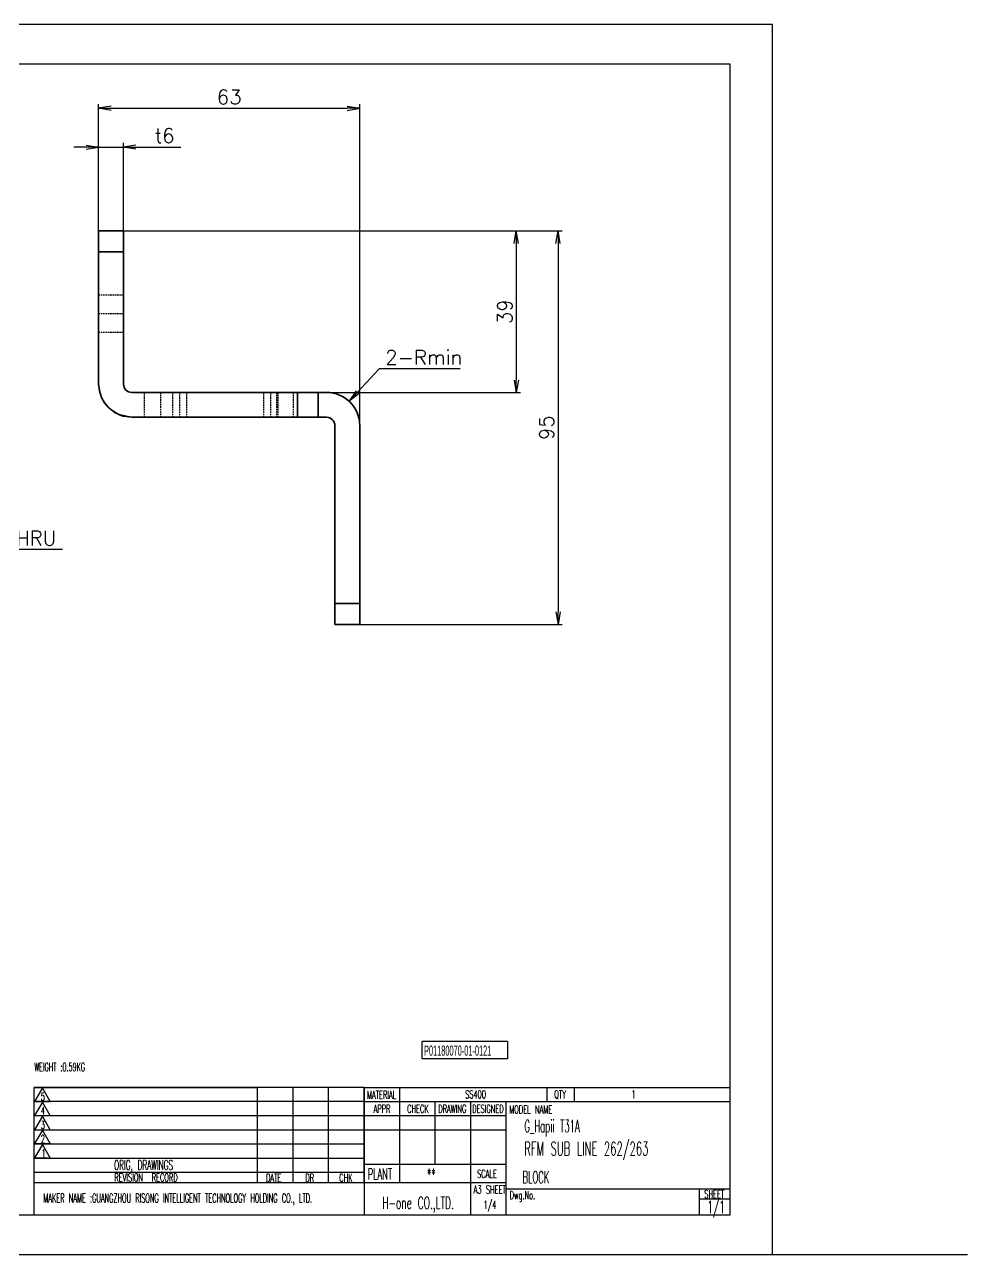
# Model space of a CAD drawing. Header units: inches. Extents: x 172 to 639, y 12 to 535.
# Drawn here: x 411.1 to 638.6, y 11.8 to 308.8 of the extents above; entities that cross this region are included whole.
import ezdxf

# ---------------------------------------------------------------- set-up
doc = ezdxf.new("R2010")
doc.units = ezdxf.units.IN
doc.header["$MEASUREMENT"] = 0
doc.linetypes.add('HIDDEN-HOKUTO', pattern=[3.8, 2.5, -1.3])
doc.layers.add('AM_HID', color=1, linetype='HIDDEN-HOKUTO', lineweight=25)
doc.layers.add('title_frame', color=7, linetype='Continuous')
doc.layers.add('word_dim', color=253, linetype='Continuous')
doc.styles.add('MX_NOTE_STANDARD', font='txt.shx', dxfattribs={"bigfont": 'bigfont.shx'})
doc.styles.get("Standard").update_dxf_attribs({"font": 'txt', "bigfont": 'gbcbig.shx'})
doc.dimstyles.new('STANDARD 1-1', dxfattribs={"dimtxt": 3.5, "dimasz": 3, "dimexe": 1, "dimexo": 0, "dimgap": 1, "dimtad": 3, "dimdsep": 46, "dimtxsty": 'Standard', "dimblk1": 'OPEN', "dimblk2": 'OPEN', "dimsah": 1, "dimcen": 0, "dimclrt": 3, "dimazin": 2, "dimtfac": 1, "dimtmove": 0, "dimatfit": 3, "dimldrblk": 'OPEN', "dimfxl": 0, "dimtolj": 1, "dimtzin": 0, "dimarcsym": 0})
doc.dimstyles.new('STANDARD 1-1$3', dxfattribs={"dimtxt": 3.5, "dimasz": 3, "dimexe": 1, "dimexo": 0, "dimgap": 1, "dimtad": 3, "dimtoh": 1, "dimdsep": 46, "dimtxsty": 'Standard', "dimblk1": 'OPEN', "dimblk2": 'OPEN', "dimsah": 1, "dimcen": 0, "dimclrt": 3, "dimazin": 2, "dimtfac": 1, "dimtofl": 0, "dimtmove": 0, "dimatfit": 3, "dimldrblk": 'OPEN', "dimfxl": 0, "dimtolj": 1, "dimtzin": 0, "dimarcsym": 0})
doc.dimstyles.new('STANDARD 1-1$4', dxfattribs={"dimtxt": 3.5, "dimasz": 3, "dimexe": 1, "dimexo": 0, "dimgap": 1, "dimtad": 3, "dimtoh": 1, "dimdsep": 46, "dimtxsty": 'Standard', "dimblk1": 'OPEN', "dimblk2": 'OPEN', "dimsah": 1, "dimcen": 0, "dimclrt": 3, "dimazin": 2, "dimtfac": 1, "dimtofl": 0, "dimtmove": 0, "dimatfit": 3, "dimldrblk": 'OPEN', "dimfxl": 0, "dimtolj": 1, "dimtzin": 0, "dimarcsym": 0})

# ---------------------------------------------------------------- blocks, each defined once
blk = doc.blocks.new('_Open')
at = {"color": 0, "lineweight": -2}
for p, q in [((-1, 0.1666666666666667), (0, 0)), ((-1, -0.1666666666666667), (0, 0)), ((0, 0), (-1, 0))]:
    blk.add_line(p, q, dxfattribs=at)
blk = doc.blocks.new('*D23')
at = {"layer": 'DEFPOINTS', "color": 0, "linetype": 'Continuous', "ltscale": 2, "transparency": 16777216}
for p in [(428.9691028541072, 258.9391683240079), (491.9691028541072, 163.9391683240079), (539.8190249309353, 163.9391683240079)]:
    blk.add_point(p, dxfattribs=at)
at = {"layer": 'word_dim', "color": 0, "linetype": 'Continuous', "lineweight": -2, "ltscale": 2, "transparency": 16777216}
for p, q in [((428.9691028541072, 258.9391683240079), (540.8190249309354, 258.9391683240079)), ((539.8190249309353, 255.9391683240079), (539.8190249309353, 166.9391683240079)), ((491.9691028541072, 163.9391683240079), (540.8190249309353, 163.9391683240079))]:
    blk.add_line(p, q, dxfattribs=at)
at = {"layer": 'word_dim', "color": 0, "linetype": 'Continuous', "lineweight": -2, "ltscale": 2, "transparency": 16777216, "xscale": 3, "yscale": 3, "zscale": 3}
for p, rotation in [((539.8190249309354, 258.9391683240079), 90), ((539.8190249309353, 163.9391683240079), 270)]:
    blk.add_blockref('_Open', p, dxfattribs=dict(at, rotation=rotation))
at = {"layer": 'word_dim', "color": 3, "linetype": 'Continuous', "ltscale": 2, "transparency": 16777216, "insert": (537.0690249309353, 211.439168324008), "char_height": 3.5, "attachment_point": 5, "rotation": 90}
blk.add_mtext('\\A1;95', dxfattribs=at)
blk = doc.blocks.new('*D24')
at = {"layer": 'DEFPOINTS', "color": 0, "linetype": 'Continuous', "ltscale": 2, "transparency": 16777216}
for p in [(491.9691028541072, 288.561520659323), (428.9691028541072, 258.9391683240079), (491.9691028541072, 206.0028397614748)]:
    blk.add_point(p, dxfattribs=at)
at = {"layer": 'word_dim', "color": 0, "linetype": 'Continuous', "lineweight": -2, "ltscale": 2, "transparency": 16777216}
for p, q in [((428.9691028541072, 258.9391683240079), (428.9691028541072, 289.561520659323)), ((431.9691028541072, 288.561520659323), (488.9691028541072, 288.561520659323)), ((491.9691028541072, 206.0028397614748), (491.9691028541072, 289.561520659323))]:
    blk.add_line(p, q, dxfattribs=at)
at = {"layer": 'word_dim', "color": 0, "linetype": 'Continuous', "lineweight": -2, "ltscale": 2, "transparency": 16777216, "xscale": 3, "yscale": 3, "zscale": 3, "rotation": 180}
blk.add_blockref('_Open', (428.9691028541072, 288.561520659323), dxfattribs=at)
at = {"layer": 'word_dim', "color": 0, "linetype": 'Continuous', "lineweight": -2, "ltscale": 2, "transparency": 16777216, "xscale": 3, "yscale": 3, "zscale": 3}
blk.add_blockref('_Open', (491.9691028541072, 288.561520659323), dxfattribs=at)
at = {"layer": 'word_dim', "color": 3, "linetype": 'Continuous', "ltscale": 2, "transparency": 16777216, "insert": (460.4691028541072, 291.311520659323), "char_height": 3.5, "attachment_point": 5}
blk.add_mtext('\\A1;63', dxfattribs=at)
blk = doc.blocks.new('*D25')
at = {"layer": 'DEFPOINTS', "color": 0, "linetype": 'Continuous', "ltscale": 2, "transparency": 16777216}
for p in [(434.9691028541072, 279.2026345399951), (428.9691028541072, 258.9391683240079), (434.9691028541072, 258.9391683240079)]:
    blk.add_point(p, dxfattribs=at)
at = {"layer": 'word_dim', "color": 0, "linetype": 'Continuous', "lineweight": -2, "ltscale": 2, "transparency": 16777216}
for p, q in [((425.9691028541072, 279.2026345399951), (422.9691028541072, 279.2026345399951)), ((428.9691028541072, 258.9391683240079), (428.9691028541072, 280.2026345399951)), ((428.9691028541072, 279.2026345399951), (434.9691028541072, 279.2026345399951)), ((434.9691028541072, 258.9391683240079), (434.9691028541072, 280.2026345399951)), ((437.9691028541072, 279.2026345399951), (448.8024361874405, 279.2026345399951))]:
    blk.add_line(p, q, dxfattribs=at)
at = {"layer": 'word_dim', "color": 0, "linetype": 'Continuous', "lineweight": -2, "ltscale": 2, "transparency": 16777216, "xscale": 3, "yscale": 3, "zscale": 3}
blk.add_blockref('_Open', (428.9691028541072, 279.2026345399951), dxfattribs=at)
at = {"layer": 'word_dim', "color": 0, "linetype": 'Continuous', "lineweight": -2, "ltscale": 2, "transparency": 16777216, "xscale": 3, "yscale": 3, "zscale": 3, "rotation": 180}
blk.add_blockref('_Open', (434.9691028541072, 279.2026345399951), dxfattribs=at)
at = {"layer": 'word_dim', "color": 3, "linetype": 'Continuous', "ltscale": 2, "transparency": 16777216, "insert": (444.8857695207739, 281.9526345399951), "char_height": 3.5, "attachment_point": 5}
blk.add_mtext('\\A1;t6', dxfattribs=at)
blk = doc.blocks.new('*D26')
at = {"layer": 'DEFPOINTS', "color": 0, "linetype": 'Continuous', "ltscale": 2, "transparency": 16777216}
for p in [(489.4027099664106, 217.8107876704154), (483.9691028541071, 211.9391683240234)]:
    blk.add_point(p, dxfattribs=at)
at = {"layer": 'word_dim', "color": 0, "linetype": 'Continuous', "lineweight": -2, "ltscale": 2, "transparency": 16777216}
for p, q in [((496.6723034169362, 225.6663953104782), (491.4403126335275, 220.0126449253158)), ((516.1723034169315, 225.6663953104782), (496.6723034169362, 225.6663953104782))]:
    blk.add_line(p, q, dxfattribs=at)
at = {"layer": 'word_dim', "color": 0, "linetype": 'Continuous', "lineweight": -2, "ltscale": 2, "transparency": 16777216, "xscale": 3, "yscale": 3, "zscale": 3, "rotation": 227.2187707893179}
blk.add_blockref('_Open', (489.4027099664106, 217.8107876704154), dxfattribs=at)
at = {"layer": 'word_dim', "color": 3, "linetype": 'Continuous', "ltscale": 2, "transparency": 16777216, "insert": (507.4223034169315, 228.4163953104782), "char_height": 3.5, "attachment_point": 5}
blk.add_mtext('\\A1;2-Rmin', dxfattribs=at)
blk = doc.blocks.new('*D27')
at = {"layer": 'DEFPOINTS', "color": 0, "linetype": 'Continuous', "ltscale": 2, "transparency": 16777216}
for p in [(434.9691028541072, 258.9391683240079), (448.4691028541072, 219.9391683240079), (529.7454705061625, 219.9391683240079)]:
    blk.add_point(p, dxfattribs=at)
at = {"layer": 'word_dim', "color": 0, "linetype": 'Continuous', "lineweight": -2, "ltscale": 2, "transparency": 16777216}
for p, q in [((434.9691028541072, 258.9391683240079), (530.7454705061626, 258.9391683240079)), ((529.7454705061625, 255.9391683240079), (529.7454705061625, 222.9391683240079)), ((448.4691028541072, 219.9391683240079), (530.7454705061625, 219.9391683240079))]:
    blk.add_line(p, q, dxfattribs=at)
at = {"layer": 'word_dim', "color": 0, "linetype": 'Continuous', "lineweight": -2, "ltscale": 2, "transparency": 16777216, "xscale": 3, "yscale": 3, "zscale": 3}
for p, rotation in [((529.7454705061626, 258.9391683240079), 90), ((529.7454705061625, 219.9391683240079), 270)]:
    blk.add_blockref('_Open', p, dxfattribs=dict(at, rotation=rotation))
at = {"layer": 'word_dim', "color": 3, "linetype": 'Continuous', "ltscale": 2, "transparency": 16777216, "insert": (526.9954705061625, 239.439168324008), "char_height": 3.5, "attachment_point": 5, "rotation": 90}
blk.add_mtext('\\A1;39', dxfattribs=at)
blk = doc.blocks.new('*D38')
at = {"layer": 'DEFPOINTS', "color": 0, "linetype": 'Continuous', "ltscale": 2, "transparency": 16777216}
for p in [(362.9501365960529, 243.3222845402335), (364.9880691121176, 234.556052107778)]:
    blk.add_point(p, dxfattribs=at)
at = {"layer": 'word_dim', "color": 0, "linetype": 'Continuous', "lineweight": -2, "ltscale": 2, "transparency": 16777216}
for p, q in [((377.2074915859399, 181.9938123125427), (365.6673799508064, 231.6339746302905)), ((420.2074915859407, 181.9938123125427), (377.2074915859399, 181.9938123125427))]:
    blk.add_line(p, q, dxfattribs=at)
at = {"layer": 'word_dim', "color": 0, "linetype": 'Continuous', "lineweight": -2, "ltscale": 2, "transparency": 16777216, "xscale": 3, "yscale": 3, "zscale": 3, "rotation": 103.0873901631286}
blk.add_blockref('_Open', (364.9880691121176, 234.556052107778), dxfattribs=at)
at = {"layer": 'word_dim', "color": 3, "linetype": 'Continuous', "ltscale": 2, "transparency": 16777216, "insert": (399.2074915859407, 184.7438123125427), "char_height": 3.5, "attachment_point": 5}
blk.add_mtext('\\A1;DR. 2-∅9 THRU', dxfattribs=at)

msp = doc.modelspace()

# ---------------------------------------------------------------- linework, layer by layer
at = {"color": 7, "lineweight": 35, "ltscale": 0.125}
for p, q in [((428.9691028541072, 253.9391683240079), (428.9691028541072, 258.9391683240079)), ((434.9691028541072, 258.9391683240079), (434.9691028541072, 253.9391683240079)), ((483.9691028540926, 213.9391683240079), (480.9691028541072, 213.9391683240079)), ((485.9691028541072, 163.9391683240079), (485.9691028541072, 168.9391683240079)), ((491.9691028541072, 168.9391683240079), (491.9691028541072, 163.9391683240079))]:
    msp.add_line(p, q, dxfattribs=at)
at = {"color": 7, "lineweight": 35, "ltscale": 0.15}
for p, q in [((428.9691028541072, 258.9391683240079), (434.9691028541072, 258.9391683240079)), ((434.9691028541072, 253.9391683240079), (428.9691028541072, 253.9391683240079)), ((476.9691028541072, 219.9391683240079), (476.9691028541072, 213.9391683240079)), ((485.9691028541072, 168.9391683240079), (491.9691028541072, 168.9391683240079)), ((491.9691028541072, 163.9391683240079), (485.9691028541072, 163.9391683240079))]:
    msp.add_line(p, q, dxfattribs=at)
at = {"color": 7, "lineweight": 35}
for p, q in [((428.9691028541072, 253.9391683240079), (428.9691028541072, 221.9391683240079)), ((434.9691028541072, 253.9391683240079), (434.9691028541072, 221.9391683240079)), ((436.9691028541072, 219.9391683240079), (480.9691028541072, 219.9391683240079)), ((436.9691028541072, 213.9391683240079), (480.9691028541072, 213.9391683240079)), ((485.9691028541072, 211.9391683240079), (485.9691028541072, 168.9391683240079)), ((491.9691028541072, 211.9391683240079), (491.9691028541072, 168.9391683240079))]:
    msp.add_line(p, q, dxfattribs=at)
at = {"color": 7, "lineweight": 35, "ltscale": 0.04119663001463431}
msp.add_line((428.9691028541072, 221.9391683240079), (429.1370716041072, 220.2998860974454), dxfattribs=at)
at = {"color": 7, "lineweight": 35, "ltscale": 0.04034326872475767}
msp.add_line((429.1370716041072, 220.2998860974454), (429.6253528541072, 218.7618001599454), dxfattribs=at)
msp.add_line((429.1370716041072, 220.2998860974454), (429.6253528541072, 218.7618001599454), dxfattribs=at)
at = {"color": 7, "lineweight": 35, "ltscale": 0.01988062819415721}
msp.add_line((434.9691028541072, 221.9391683240079), (435.1292591041072, 221.1602376599454), dxfattribs=at)
at = {"color": 7, "lineweight": 35, "ltscale": 0.01950987695472597}
msp.add_line((434.9691028541072, 221.9391683240079), (435.1214466041072, 221.1737874646329), dxfattribs=at)
at = {"color": 7, "lineweight": 35, "ltscale": 0.01950880883353296}
msp.add_line((435.1214466041072, 221.1737874646329), (435.5550403541072, 220.5249837536954), dxfattribs=at)
at = {"color": 7, "lineweight": 35, "ltscale": 0.01950119758254145}
msp.add_line((436.2034778541072, 220.0913900036954), (435.5550403541072, 220.5249837536954), dxfattribs=at)
at = {"color": 7, "lineweight": 35, "ltscale": 0.01984795056586402}
msp.add_line((436.1917591041072, 220.1005452771329), (436.9691028541072, 219.9391683240079), dxfattribs=at)
at = {"color": 7, "lineweight": 35, "ltscale": 0.01951526774720059}
msp.add_line((436.9691028541072, 219.9391683240079), (436.2034778541072, 220.0913900036954), dxfattribs=at)
at = {"color": 7, "lineweight": 35, "ltscale": 0.075}
msp.add_line((480.9691028541072, 219.9391683240079), (483.9691028541072, 219.9391683240079), dxfattribs=at)
at = {"color": 7, "lineweight": 35, "ltscale": 0.1436492919921875}
msp.add_line((481.9691028541072, 213.9391683240079), (481.9691028541072, 219.9391683240079), dxfattribs=at)
at = {"color": 7, "lineweight": 35, "ltscale": 0.003124226534014098}
msp.add_line((429.6253528541072, 218.7618001599454), (429.5784778541072, 218.8776448865079), dxfattribs=at)
at = {"color": 7, "lineweight": 35, "ltscale": 0.03878089152208095}
msp.add_line((429.6253528541072, 218.7618001599454), (430.3792591041072, 217.4060872693204), dxfattribs=at)
at = {"color": 7, "lineweight": 35, "ltscale": 0.03652462523869968}
msp.add_line((430.3792591041072, 217.4060872693204), (431.3128528541072, 216.2823079724454), dxfattribs=at)
at = {"color": 7, "lineweight": 35, "ltscale": 0.05176625102007457}
msp.add_line((432.9534778541072, 215.0190023083829), (431.3128528541072, 216.2823079724454), dxfattribs=at)
at = {"color": 7, "lineweight": 35, "ltscale": 0.05185289690856319}
for p, q in [((432.9534778541072, 215.0190023083829), (434.8675403541072, 214.2200521130704)), ((434.8675403541072, 214.2200521130704), (432.9534778541072, 215.0190023083829))]:
    msp.add_line(p, q, dxfattribs=at)
at = {"color": 7, "lineweight": 35, "ltscale": 0.02538536604191539}
msp.add_line((434.8675403541072, 214.2200521130704), (433.9066028541072, 214.5481771130704), dxfattribs=at)
at = {"color": 7, "lineweight": 35, "ltscale": 0.05300625343039935}
msp.add_line((436.9691028541072, 213.9391683240079), (434.8675403541072, 214.2200521130704), dxfattribs=at)
at = {"color": 7, "lineweight": 35}
for radius in [7.999999999998181, 2]:
    msp.add_arc((483.9691028541072, 211.9391683240079), radius, 0, 90, dxfattribs=at)
at = {"layer": 'AM_HID', "ltscale": 0.15}
for p, q in [((434.9691028541072, 243.4391683240079), (428.9691028541072, 243.4391683240079)), ((434.9691028541072, 238.9391683240079), (428.9691028541072, 238.9391683240079)), ((434.9691028541072, 234.4391683240079), (428.9691028541072, 234.4391683240079)), ((439.9691028541072, 219.9391683240079), (439.9691028541072, 213.9391683240079)), ((443.9691028541072, 213.9391683240079), (443.9691028541072, 219.9391683240079)), ((446.7581653541072, 219.9391683240079), (446.7581653541072, 213.9391683240079)), ((448.4691028541072, 219.9391683240079), (448.4691028541072, 213.9391683240079)), ((450.1800403541072, 219.9391683240079), (450.1800403541072, 213.9391683240079)), ((468.7581653541072, 219.9391683240079), (468.7581653541072, 213.9391683240079)), ((470.4691028541072, 219.9391683240079), (470.4691028541072, 213.9391683240079)), ((471.9691028541072, 213.9391683240079), (471.9691028541072, 219.9391683240079)), ((472.1800403541072, 219.9391683240079), (472.1800403541072, 213.9391683240079)), ((475.9691028541072, 213.9391683240079), (475.9691028541072, 219.9391683240079))]:
    msp.add_line(p, q, dxfattribs=at)
at = {"layer": 'AM_HID', "ltscale": 0.07803950781890388}
msp.add_line((429.5784778541072, 218.8776448865079), (428.9691028541072, 221.9391683240079), dxfattribs=at)
at = {"layer": 'AM_HID', "ltscale": 0.0003910181927668112}
msp.add_line((435.1214466041072, 221.1737874646329), (435.1292591041072, 221.1602376599454), dxfattribs=at)
at = {"layer": 'AM_HID', "ltscale": 0.000396728515625}
msp.add_line((435.1292591041072, 221.1602376599454), (435.1331653541072, 221.1448568005704), dxfattribs=at)
at = {"layer": 'AM_HID', "ltscale": 0.01874535125482942}
msp.add_line((435.1331653541072, 221.1448568005704), (435.5550403541072, 220.5249837536954), dxfattribs=at)
at = {"layer": 'AM_HID', "ltscale": 0.01950119758254145}
msp.add_line((435.5550403541072, 220.5249837536954), (436.2034778541072, 220.0913900036954), dxfattribs=at)
at = {"layer": 'AM_HID', "ltscale": 0.0007498697426057325}
msp.add_line((436.2034778541072, 220.0913900036954), (436.1761341041072, 220.1037191052579), dxfattribs=at)
at = {"layer": 'AM_HID', "ltscale": 0.0003986020963685472}
msp.add_line((436.1761341041072, 220.1037191052579), (436.1917591041072, 220.1005452771329), dxfattribs=at)
at = {"layer": 'AM_HID', "ltscale": 0.07803777265738232}
msp.add_line((431.3128528541072, 216.2823079724454), (429.5784778541072, 218.8776448865079), dxfattribs=at)
at = {"layer": 'AM_HID', "ltscale": 0.07800139782375969}
msp.add_line((433.9066028541072, 214.5481771130704), (431.3128528541072, 216.2823079724454), dxfattribs=at)
at = {"layer": 'AM_HID', "ltscale": 0.0780616661490908}
msp.add_line((436.9691028541072, 213.9391683240079), (433.9066028541072, 214.5481771130704), dxfattribs=at)
at = {"layer": 'title_frame'}
for p, q in [((507.073716116525, 58.97924263561219), (507.073716116525, 63.17968505037208)), ((527.6016339840805, 63.17968505037208), (507.073716116525, 63.17968505037208)), ((527.6016339840805, 63.17968505037208), (527.6016339840805, 58.97924263561219)), ((527.6016339840805, 58.97924263561219), (507.073716116525, 58.97924263561219)), ((413.4207962950693, 21.24456757103473), (413.4207962950693, 52.11456757103371)), ((413.4207962950693, 52.11456757103371), (467.3207962950635, 52.11456757103371)), ((493.0457962950693, 52.11456757103371), (413.4207962950693, 52.11456757103371)), ((415.4008488983179, 51.99358692578755), (413.5212088983187, 48.73795494585067)), ((417.2804888983171, 48.73795494585067), (415.4008488983179, 51.99358692578755)), ((467.3207962950635, 29.08456757103487), (467.3207962950635, 52.11456757103371)), ((475.8957962950606, 29.08456757103487), (475.8957962950606, 52.11456757103371)), ((475.8957962950606, 29.08456757103487), (475.8957962950606, 52.11456757103371)), ((484.4707962950722, 29.08456757103487), (484.4707962950722, 52.11456757103371)), ((484.4707962950722, 29.08456757103487), (484.4707962950722, 52.11456757103371)), ((493.0457962950693, 52.11456757103371), (493.0457962950693, 48.68456757103342)), ((493.0457962950693, 52.11456757103371), (493.0457962950693, 21.24456757103473)), ((493.0457962950693, 52.11456757103371), (493.0457962950693, 21.24456757103473)), ((493.0457962950693, 29.08456757103487), (493.0457962950693, 52.11456757103371)), ((493.0457962950693, 52.11456757103371), (581.2457962950664, 52.11456757103371)), ((501.6207962950664, 29.08456757103487), (501.6207962950664, 52.11456757103371)), ((537.1457962950606, 52.11456757103371), (537.1457962950606, 48.68456757103342)), ((543.7184035470507, 52.11456757103371), (543.7184035470507, 48.68456757103342)), ((467.3207962950635, 48.68456757103342), (413.4207962950693, 48.68456757103342)), ((493.0457962950693, 48.68456757103342), (413.4207962950693, 48.68456757103342)), ((413.5212088983187, 48.73795494585067), (417.2804888983171, 48.73795494585067)), ((415.4008488983179, 48.58584087625206), (413.5212088983187, 45.33020889631518)), ((417.2804888983171, 45.33020889631518), (415.4008488983179, 48.58584087625206)), ((493.0457962950693, 48.68456757103342), (581.2457962950664, 48.68456757103342)), ((510.1957962950635, 33.58921360572423), (510.1957962950635, 48.68456757103342)), ((518.7707962950606, 21.24456757103473), (518.7707962950606, 48.68456757103342)), ((527.3457962950722, 21.24456757103473), (527.3457962950722, 48.68456757103342)), ((467.3207962950635, 45.25456757103677), (413.4207962950693, 45.25456757103677)), ((493.0457962950693, 45.25456757103677), (413.4207962950693, 45.25456757103677)), ((413.5212088983187, 45.33020889631518), (417.2804888983171, 45.33020889631518)), ((415.4008488983179, 45.1268942765979), (413.5212088983187, 41.87126229666102)), ((417.2804888983171, 41.87126229666102), (415.4008488983179, 45.1268942765979)), ((527.3457962950722, 45.25456757103677), (493.0457962950693, 45.25456757103677)), ((467.3207962950635, 41.82456757103648), (413.4207962950693, 41.82456757103648)), ((493.0457962950693, 41.82456757103648), (413.4207962950693, 41.82456757103648)), ((413.5212088983187, 41.87126229666102), (417.2804888983171, 41.87126229666102)), ((415.4008488983179, 41.7820090305264), (413.5212088983187, 38.52637705058589)), ((417.2804888983171, 38.52637705058589), (415.4008488983179, 41.7820090305264)), ((527.3457962950722, 41.82456757103648), (493.0457962950693, 41.82456757103648)), ((467.3207962950635, 38.39456757103618), (413.4207962950693, 38.39456757103618)), ((493.0457962950693, 38.39456757103618), (413.4207962950693, 38.39456757103618)), ((413.5212088983187, 38.52637705058589), (417.2804888983171, 38.52637705058589)), ((415.4008488983179, 38.32306243087225), (413.5212088983187, 35.06743045093173)), ((417.2804888983171, 35.06743045093173), (415.4008488983179, 38.32306243087225)), ((467.3207962950635, 34.96456757103589), (413.4207962950693, 34.96456757103589)), ((493.0457962950693, 34.96456757103589), (413.4207962950693, 34.96456757103589)), ((413.5212088983187, 35.06743045093173), (417.2804888983171, 35.06743045093173)), ((493.0457962950693, 33.58921360572423), (527.3457962950722, 33.58921360572423)), ((467.3207962950635, 31.5345675710356), (413.4207962950693, 31.5345675710356)), ((493.0457962950693, 31.5345675710356), (413.4207962950693, 31.5345675710356)), ((493.0457962950693, 29.08456757103487), (413.4207962950693, 29.08456757103487)), ((527.3457962950722, 29.08456757103487), (493.0457962950693, 29.08456757103487)), ((527.3457962950722, 27.61456757103371), (581.2457962950664, 27.61456757103371)), ((573.8957962950606, 27.61456757103371), (573.8957962950606, 21.24456757103473)), ((573.8957962950606, 25.16456757103662), (581.2457962950664, 25.16456757103662)), ((581.2457962950664, 21.24456757103473), (527.3457962950722, 21.24456757103473))]:
    msp.add_line(p, q, dxfattribs=at)
at = {"layer": 'title_frame', "color": 4}
msp.add_lwpolyline([(591.5707962950635, 308.7820675710374), (171.5707962950634, 308.7820675710374), (171.5707962950634, 11.78206757103691), (591.5707962950635, 11.78206757103691)], close=True, dxfattribs=at)
at = {"layer": 'title_frame'}
msp.add_lwpolyline([(181.8957962950605, 299.3195675710359), (581.2457962950664, 299.3195675710359), (581.2457962950664, 21.24456757103473), (181.8957962950605, 21.24456757103473)], close=True, dxfattribs=at)
at = {"layer": 'word_dim', "linetype": 'Continuous', "ltscale": 2}
msp.add_line((591.5707962950635, 11.78206757103691), (638.6054488682655, 11.78206757103691), dxfattribs=at)

# ---------------------------------------------------------------- texts
at = {"linetype": 'Continuous', "insert": (531.7229470409891, 42.26465797007915), "char_height": 3, "width": 50.90000000000009, "attachment_point": 4}
msp.add_mtext('{\\W0.5;\\C3;G_Hapii T31A}', dxfattribs=at)
at = {"layer": 'title_frame', "color": 3, "style": 'MX_NOTE_STANDARD'}
for s, height, width, p in [('WEIGHT :0.59KG ', 1.96, 0.5450000000000002, (413.4451166031447, 56.06038438047255)), ('5', 1.87964, 0.5450000000000002, (415.0060804466864, 48.95896538134331)), ('MATERIAL', 1.933344, 0.5450000000000002, (493.7179282605155, 49.38292582769065)), ('SS400', 1.933344, 0.5450000000000002, (517.4191683177867, 49.46685184678574)), ('QTY', 1.933344, 0.5450000000000002, (538.9189290602314, 49.46685184678574)), ('1', 1.933344, 0.5450000000000002, (557.546748197821, 49.46685184678574)), ('APPR', 1.933344, 0.5450000000000002, (495.3136076712633, 45.98116751880081)), ('CHECK', 1.933344, 0.5450000000000002, (503.4094674465393, 45.98116751880081)), ('DRAWING', 1.933344, 0.5450000000000002, (510.9289680405725, 45.98116751880081)), ('DESIGNED', 1.933344, 0.5450000000000002, (519.1204477651133, 45.98116751880081)), ('MODEL NAME', 1.933344, 0.5450000000000002, (528.0488874720265, 45.8338155729267)), ('4', 1.87964, 0.5450000000000002, (415.0060804466864, 45.55121933180782)), ('3', 1.87964, 0.5450000000000002, (415.0060804466864, 42.0922727321573)), ('2', 1.87964, 0.5450000000000002, (415.0060804466864, 38.74738748608217)), ('RFM SUB LINE 262/263', 3.300000000000001, 0.534099999999995, (531.6846182337847, 35.69556267194059)), ('1', 1.87964, 0.5450000000000002, (415.2023225258251, 35.28844088642801)), ('ORIG, DRAWINGS', 2.362976051216126, 0.5450000000000002, (432.694622463119, 32.18315229193978)), ('REVISION  RECORD', 1.933344, 0.5450000000000002, (432.7446517501901, 29.40172945373489)), ('DATE', 1.933344, 0.5450000000000002, (469.358100363004, 29.32187473549276)), ('DR', 1.933344, 0.5450000000000002, (478.8520883248946, 29.31165657825988)), ('CHK', 1.933344, 0.5450000000000002, (487.028726085782, 29.34442039534917)), ('PLANT', 2.6852, 0.5450000000000002, (493.8818631351985, 29.83839702445186)), ('**', 2.6852, 0.5450000000000002, (508.238763791576, 29.83839702445186)), ('SCALE', 1.933344, 0.5450000000000002, (520.2964227764257, 30.27901500872905)), ('BLOCK', 2.94, 0.5, (531.2707941761998, 28.95342317117103)), ('A3 SHEET', 1.933344, 0.5450000000000002, (519.4754155687494, 26.46147095786147)), ('Dwg.No.', 1.933344, 0.5450000000000002, (528.1347425642105, 25.14257260336819)), ('SHEET', 1.933344, 0.5450000000000002, (575.1357179656422, 25.37196048447878)), ('MAKER NAME :GUANGZHOU RISONG INTELLIGENT TECHNOLOGY HOLDING CO., LTD.', 2.16, 0.5341000000000022, (415.6446737891326, 24.31081661021891)), ('H-one CO.,LTD.', 2.94, 0.5450000000000002, (497.4016864319217, 22.76287932477646)), ('1/4', 1.933344, 0.5450000000000002, (521.8271586217832, 22.78216672842029)), ('1/1', 3, 0.5340999999999667, (575.8526394198796, 21.72027200789818))]:
    msp.add_text(s, height=height, dxfattribs=dict(at, width=width)).set_placement(p)
at = {"layer": 'title_frame', "color": 3, "insert": (507.4871691256792, 62.22339886842166), "char_height": 2.45, "width": 4.110702489910182, "attachment_point": 1, "style": 'MX_NOTE_STANDARD'}
msp.add_mtext('{\\f3 of 9 Barcode|b0|i0|c0|p82;\\W0.5;P01180070-\\f3 of 9 Barcode|b0|i0|c134|p82;01\\f3 of 9 Barcode|b0|i0|c0|p82;-0\\f3 of 9 Barcode|b0|i0|c134|p82;121}', dxfattribs=at)

# ---------------------------------------------------------------- dimensions: what is measured, and where the dimension line sits
at = {"layer": 'word_dim', "linetype": 'Continuous', "ltscale": 2}
dim = msp.add_linear_dim(base=(491.9691028541072, 288.561520659323), p1=(428.9691028541072, 258.9391683240079), p2=(491.9691028541072, 206.0028397614748), dimstyle='STANDARD 1-1', dxfattribs=at)
dim.commit()
dim.dimension.update_dxf_attribs({"geometry": '*D24', "text_midpoint": (460.4691028541072, 291.311520659323)})
dim = msp.add_linear_dim(base=(434.9691028541072, 279.2026345399951), p1=(428.9691028541072, 258.9391683240079), p2=(434.9691028541072, 258.9391683240079), text='t<>', dimstyle='STANDARD 1-1', dxfattribs=at)
dim.commit()
dim.dimension.update_dxf_attribs({"geometry": '*D25', "text_midpoint": (444.8857695207739, 281.9526345399951)})
for base, p1, p2, picture, middle in [((539.8190249309353, 163.9391683240079), (428.9691028541072, 258.9391683240079), (491.9691028541072, 163.9391683240079), '*D23', (537.0690249309353, 211.439168324008)), ((529.7454705061625, 219.9391683240079), (434.9691028541072, 258.9391683240079), (448.4691028541072, 219.9391683240079), '*D27', (526.9954705061625, 239.439168324008))]:
    dim = msp.add_linear_dim(base=base, p1=p1, p2=p2, angle=90, dimstyle='STANDARD 1-1', dxfattribs=at)
    dim.commit()
    dim.dimension.update_dxf_attribs({"geometry": picture, "text_midpoint": middle})
dim = msp.add_diameter_dim_2p(p1=(362.9501365960529, 243.3222845402335), p2=(364.9880691121176, 234.556052107778), text='DR. 2-<> THRU', dimstyle='STANDARD 1-1$3', dxfattribs=at)
dim.commit()
dim.dimension.update_dxf_attribs({"geometry": '*D38', "text_midpoint": (399.2074915859407, 181.9938123125427), "dimtype": 163})
dim = msp.add_radius_dim(center=(483.9691028541071, 211.9391683240234), mpoint=(489.4027099664106, 217.8107876704154), text='2-Rmin', dimstyle='STANDARD 1-1$4', dxfattribs=at)
dim.commit()
dim.dimension.update_dxf_attribs({"geometry": '*D26', "text_midpoint": (507.4223034169315, 225.6663953104782), "dimtype": 164})

doc.saveas('drawing.dxf')
